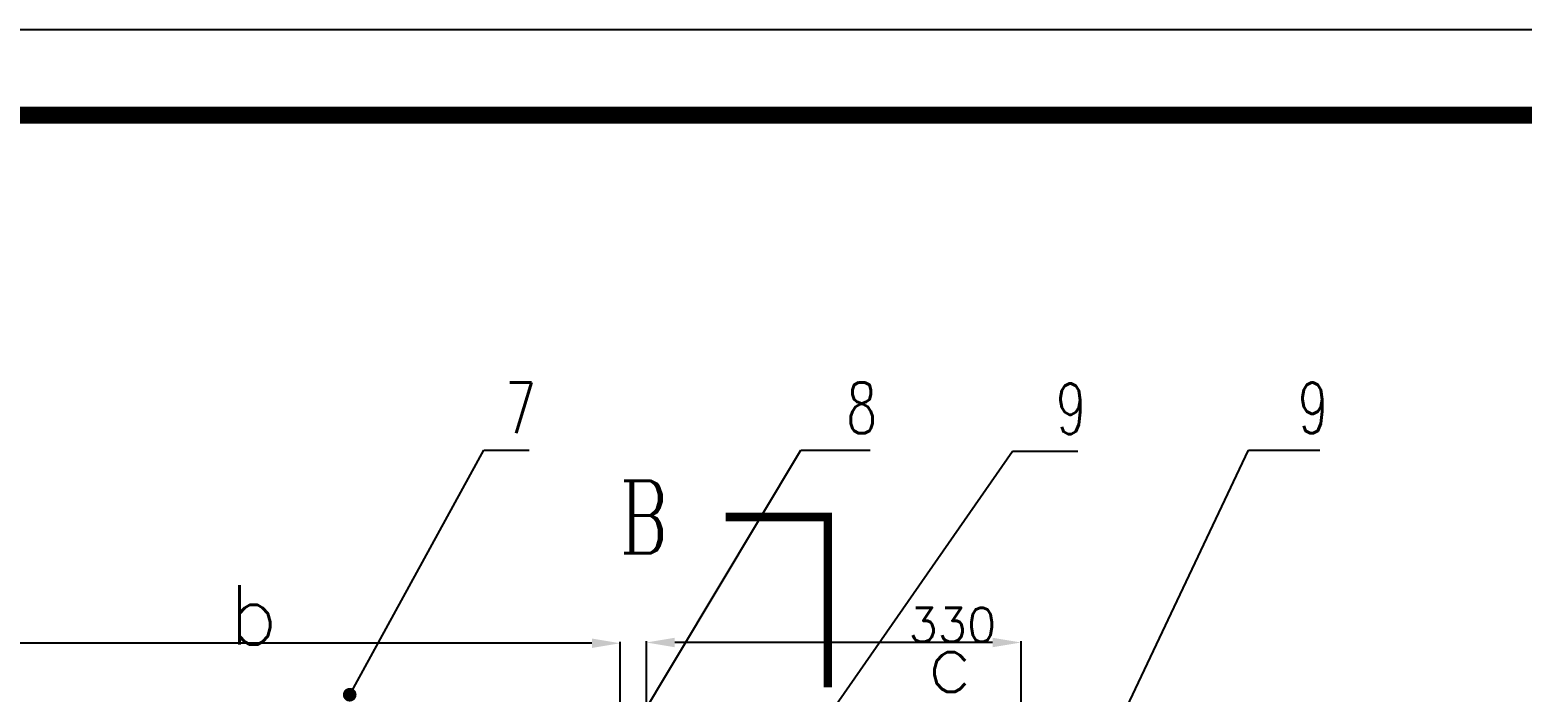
# Model space of a CAD drawing. Header units: millimetres. Extents: x 5568 to 11868, y -1450 to 3005.
# Drawn here: x 9074 to 10389, y 2422 to 3005 of the extents above; entities that cross this region are included whole.
import ezdxf

# ---------------------------------------------------------------- set-up
doc = ezdxf.new("R2010")
doc.units = ezdxf.units.MM
doc.header["$LTSCALE"] = 10
for name, color, linetype in [('PUB_DIM', 3, 'Continuous'), ('PUB_TEXT', 7, 'Continuous'), ('PUB_TITLE', 7, 'Continuous')]:
    doc.layers.add(name, color=color, linetype=linetype)
doc.styles.add('_TCH_DIM', font='SIMPLEX', dxfattribs={"bigfont": 'GBCBIG'})
doc.styles.add('_TCH_LABEL', font='COMPLEX', dxfattribs={"bigfont": 'GBCBIG'})
doc.styles.get("Standard").update_dxf_attribs({"font": 'txt.shx', "bigfont": 'gbcbig.shx'})
doc.dimstyles.new('ISO-25', dxfattribs={"dimtxt": 30, "dimasz": 25, "dimexe": 1.25, "dimexo": 0.625, "dimtad": 1, "dimdec": 0, "dimdsep": 46, "dimtxsty": 'Standard', "dimcen": 10, "dimclrt": 7, "dimadec": 0, "dimazin": 0, "dimtfac": 1, "dimtdec": 0, "dimtmove": 0, "dimatfit": 3, "dimldrblk": 'NONE', "dimfxl": 0, "dimarcsym": 0})

# ---------------------------------------------------------------- blocks, each defined once
blk = doc.blocks.new('*D21')
at = {"layer": 'Defpoints', "color": 0}
for p in [(6594.149181335722, 2465.11883134782), (6594.149181335722, 2322.962317075143), (9594.149181335719, 2322.962317075143)]:
    blk.add_point(p, dxfattribs=at)
at = {"layer": 'PUB_DIM', "color": 0, "lineweight": -2}
for p, q in [((6594.149181335722, 2323.587317075143), (6594.149181335722, 2466.36883134782)), ((9569.149181335719, 2465.11883134782), (6619.149181335722, 2465.11883134782)), ((9594.149181335719, 2323.587317075143), (9594.149181335719, 2466.36883134782))]:
    blk.add_line(p, q, dxfattribs=at)
at = {"layer": 'PUB_DIM', "color": 0}
for points in [[(6619.149181335722, 2469.285498014486), (6619.149181335722, 2460.952164681153), (6594.149181335722, 2465.11883134782)], [(9569.149181335719, 2469.285498014486), (9569.149181335719, 2460.952164681153), (9594.149181335719, 2465.11883134782)]]:
    blk.add_solid(points, dxfattribs=at)
at = {"layer": 'PUB_DIM', "color": 7, "insert": (8185.907509633224, 2480.74383134782), "char_height": 30, "attachment_point": 5}
blk.add_mtext('3000', dxfattribs=at)
blk = doc.blocks.new('_None')
blk = doc.blocks.new('*D22')
at = {"layer": 'Defpoints', "color": 0}
for p in [(9617.149181335719, 2465.781986572605), (9617.149181335719, 2324.462317075142), (9947.149181335719, 2322.962317100407)]:
    blk.add_point(p, dxfattribs=at)
at = {"layer": 'PUB_DIM', "color": 0, "lineweight": -2}
for p, q in [((9617.149181335719, 2325.087317075142), (9617.149181335719, 2467.031986572605)), ((9922.149181335719, 2465.781986572605), (9642.149181335719, 2465.781986572605)), ((9947.149181335719, 2323.587317100407), (9947.149181335719, 2467.031986572605))]:
    blk.add_line(p, q, dxfattribs=at)
at = {"layer": 'PUB_DIM', "color": 0}
for points in [[(9642.149181335719, 2469.948653239272), (9642.149181335719, 2461.615319905939), (9617.149181335719, 2465.781986572605)], [(9922.149181335719, 2469.948653239272), (9922.149181335719, 2461.615319905939), (9947.149181335719, 2465.781986572605)]]:
    blk.add_solid(points, dxfattribs=at)
at = {"layer": 'PUB_DIM', "color": 7, "insert": (9886.703927479335, 2481.406986572605), "char_height": 30, "attachment_point": 5}
blk.add_mtext('330', dxfattribs=at)

msp = doc.modelspace()

# ---------------------------------------------------------------- linework, layer by layer
at = {"layer": 'PUB_DIM'}
for p, q in [((9355.882081287293, 2419.809056607527), (9474.15504818291, 2635.041065667472)), ((9474.15504818291, 2635.041065667472), (9513.942661232766, 2635.041065667472)), ((9606.649181335719, 2390.462317075142), (9753.15730771603, 2635.041065667473)), ((9753.15730771603, 2635.041065667473), (9814.33404719403, 2635.041065667473)), ((9777.149181335719, 2400.962317100407), (9939.762147421392, 2634.316591573072)), ((9939.762147421392, 2634.316591573072), (9997.224180815727, 2634.316591573072)), ((9995.024619416605, 2313.067145240863), (10147.36689325647, 2635.041065667473)), ((10147.36689325647, 2635.041065667473), (10210.38974914118, 2635.041065667473))]:
    msp.add_line(p, q, dxfattribs=at)
at = {"layer": 'PUB_DIM', "const_width": 7.5}
msp.add_lwpolyline([(9687.00953475413, 2576.217306479488), (9777.00953475413, 2576.217306479488), (9777.00953475413, 2426.217306479488)], dxfattribs=at)
at = {"layer": 'PUB_DIM', "const_width": 6}
msp.add_lwpolyline([(9354.437306495052, 2417.179869318705, 1), (9357.326856079533, 2422.438243896349, 1)], format="xyb", close=True, dxfattribs=at)
at = {"layer": 'PUB_TITLE'}
msp.add_lwpolyline([(5568.221269835744, -1449.831611435014), (11868.22126983574, -1449.831611435014), (11868.22126983574, 3005.168388564985), (5568.221269835744, 3005.168388564985)], close=True, dxfattribs=at)
at = {"layer": 'PUB_TITLE', "const_width": 15}
msp.add_lwpolyline([(5943.221269835744, -1374.831611435014), (11793.22126983574, -1374.831611435014), (11793.22126983574, 2930.168388564985), (5943.221269835744, 2930.168388564985)], close=True, dxfattribs=at)

# ---------------------------------------------------------------- texts
at = {"layer": 'PUB_TEXT', "width": 0.7058823529411765}
for s, height, style, p in [('7', 44.625, '_TCH_DIM', (9492.942661232766, 2650.041065667472)), ('8', 44.625, '_TCH_DIM', (9793.33404719403, 2650.041065667473)), ('9', 44.625, '_TCH_DIM', (10190.88974914118, 2650.041065667473)), ('9', 44.625, '_TCH_DIM', (9977.724180815727, 2649.316591573072)), ('B', 63.75, '_TCH_LABEL', (9593.795249039844, 2544.342306479488))]:
    msp.add_text(s, height=height, dxfattribs=dict(at, style=style)).set_placement(p)
at = {"layer": 'PUB_TEXT'}
for s, p in [('b', (9249.901654195293, 2463.897263648118)), ('c', (9864.100334137702, 2422.260580100667))]:
    msp.add_text(s, height=52.5, dxfattribs=at).set_placement(p)

# ---------------------------------------------------------------- dimensions: what is measured, and where the dimension line sits
at = {"layer": 'PUB_DIM'}
for base, p1, p2, picture, middle in [((6594.149181335722, 2465.11883134782), (9594.149181335719, 2322.962317075143), (6594.149181335722, 2322.962317075143), '*D21', (8185.907509633224, 2465.11883134782)), ((9617.149181335719, 2465.781986572605), (9947.149181335719, 2322.962317100407), (9617.149181335719, 2324.462317075142), '*D22', (9886.703927479335, 2465.781986572605))]:
    dim = msp.add_linear_dim(base=base, p1=p1, p2=p2, dimstyle='ISO-25', dxfattribs=at)
    dim.commit()
    dim.dimension.update_dxf_attribs({"geometry": picture, "text_midpoint": middle, "dimtype": 128})

doc.saveas('drawing.dxf')
